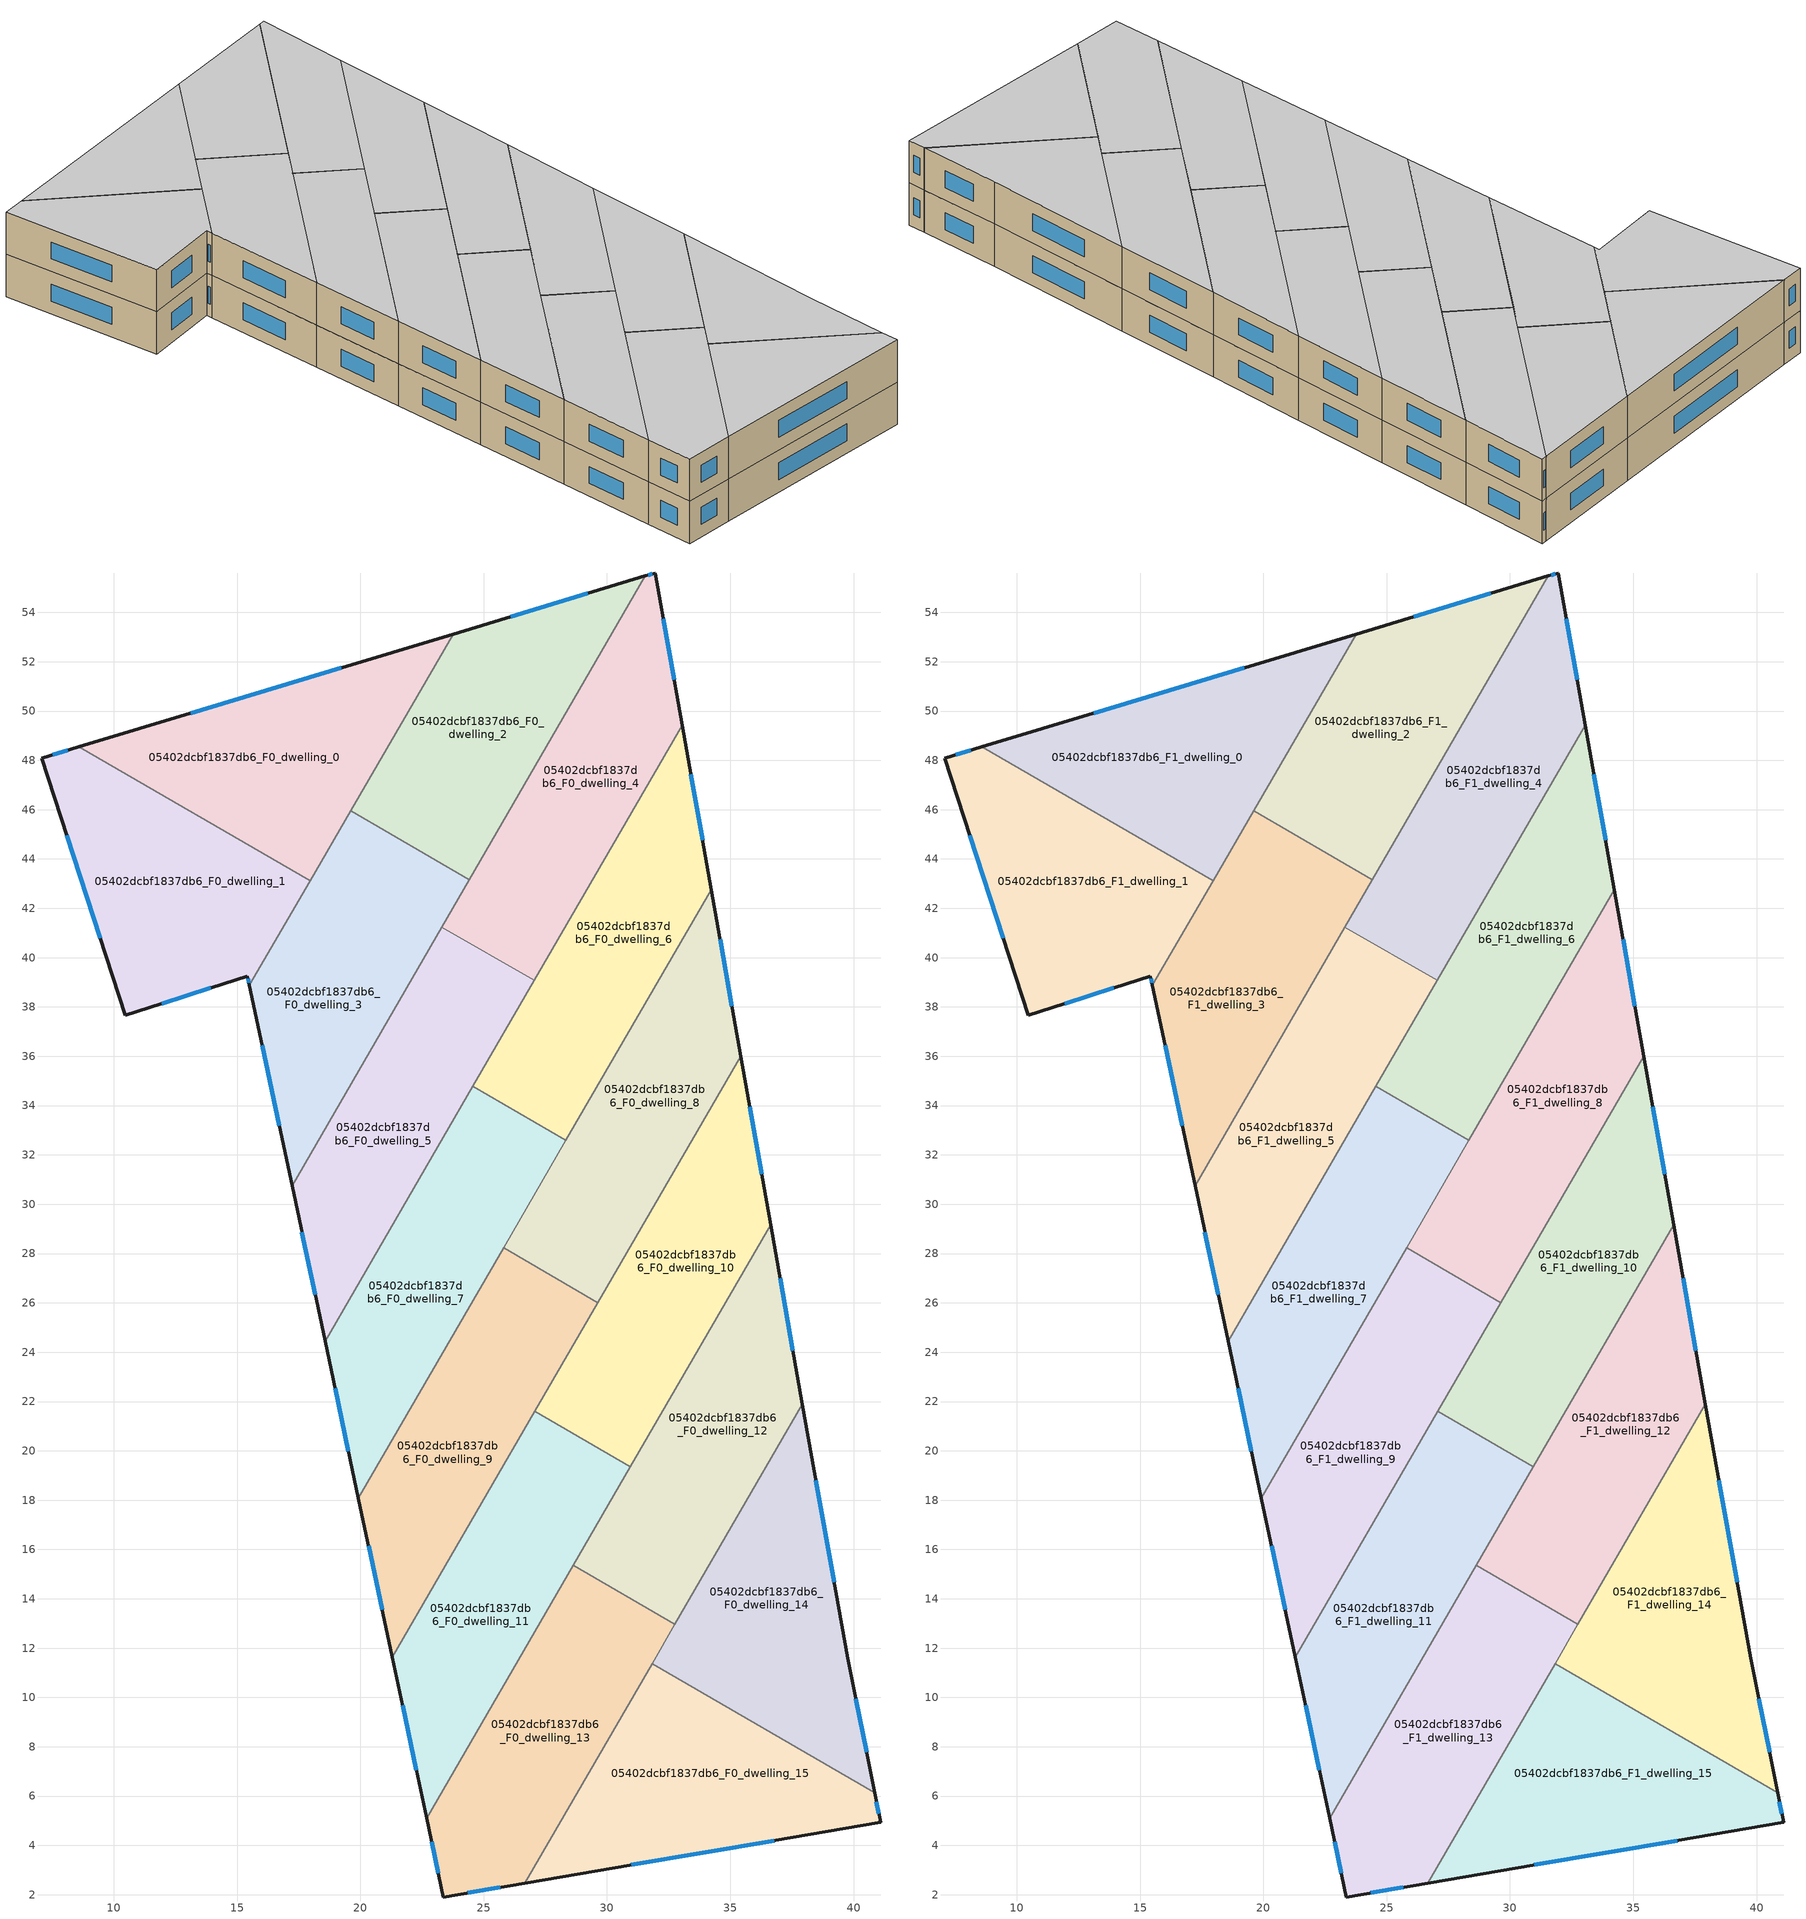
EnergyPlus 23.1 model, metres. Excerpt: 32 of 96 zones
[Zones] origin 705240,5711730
05402dcbf1837db6_F0_dwelling_0
 floor ground (EU_floor_Construction): 23.76,53.12 17.96,43.11 8.59,48.54 z0
 wall outside (EU_wall_Construction): 23.76,53.12 8.59,48.54 z0:3
 wall to 05402dcbf1837db6_F0_dwelling_1 (EU_wall_Construction): 8.59,48.54 17.96,43.11 z0:3
 wall to 05402dcbf1837db6_F0_dwelling_2 (EU_wall_Construction): 19.61,45.95 23.76,53.12 z0:3
 wall to 05402dcbf1837db6_F0_dwelling_3 (EU_wall_Construction): 17.96,43.11 19.61,45.95 z0:3
 window (EU_Window_Construction): 19.22,51.75 13.13,49.91 z0.9:2.1
05402dcbf1837db6_F0_dwelling_1
 floor ground (EU_floor_Construction): 17.96,43.11 15.5,38.87 15.42,39.25 10.47,37.66 7.08,48.09 8.59,48.54 z0
 wall outside (EU_wall_Construction): 8.59,48.54 7.08,48.09 10.47,37.66 15.42,39.25 15.5,38.87 z0:3
 wall to 05402dcbf1837db6_F0_dwelling_3 (EU_wall_Construction): 15.5,38.87 17.96,43.11 z0:3
 window (EU_Window_Construction): 11.96,38.13 13.94,38.77 / 8.1,44.96 9.46,40.78 / 8.14,48.41 7.53,48.22 / 15.45,39.14 15.48,38.99 z0.9:2.1
05402dcbf1837db6_F0_dwelling_10
 floor ground (EU_floor_Construction): 35.43,36.01 36.64,29.17 30.95,19.36 27.07,21.6 z0
 wall outside (EU_wall_Construction): 36.64,29.17 35.43,36.01 z0:3
 wall to 05402dcbf1837db6_F0_dwelling_11 (EU_wall_Construction): 27.07,21.6 30.95,19.36 z0:3
 wall to 05402dcbf1837db6_F0_dwelling_12 (EU_wall_Construction): 30.95,19.36 36.64,29.17 z0:3
 wall to 05402dcbf1837db6_F0_dwelling_8 (EU_wall_Construction): 35.43,36.01 29.63,26.01 z0:3
 wall to 05402dcbf1837db6_F0_dwelling_9 (EU_wall_Construction): 29.63,26.01 27.08,21.6 z0:3
 window (EU_Window_Construction): 36.28,31.22 35.79,33.96 z0.9:2.1
05402dcbf1837db6_F0_dwelling_11
 floor ground (EU_floor_Construction): 30.95,19.36 22.68,5.1 21.3,11.63 27.07,21.6 z0
 wall outside (EU_wall_Construction): 21.3,11.63 22.68,5.1 z0:3
 wall to 05402dcbf1837db6_F0_dwelling_9 (EU_wall_Construction): 27.07,21.6 21.3,11.63 z0:3
 wall to 05402dcbf1837db6_F0_dwelling_13 (EU_wall_Construction): 22.68,5.1 28.63,15.36 z0:3
 wall to 05402dcbf1837db6_F0_dwelling_12 (EU_wall_Construction): 28.63,15.36 30.95,19.35 z0:3
 window (EU_Window_Construction): 21.71,9.67 22.27,7.05 z0.9:2.1
05402dcbf1837db6_F0_dwelling_12
 floor ground (EU_floor_Construction): 36.64,29.17 37.93,21.89 32.76,12.96 28.63,15.36 z0
 wall outside (EU_wall_Construction): 37.93,21.89 36.64,29.17 z0:3
 wall to 05402dcbf1837db6_F0_dwelling_13 (EU_wall_Construction): 28.63,15.36 32.76,12.96 z0:3
 wall to 05402dcbf1837db6_F0_dwelling_14 (EU_wall_Construction): 32.76,12.96 37.93,21.89 z0:3
 window (EU_Window_Construction): 37.54,24.07 37.03,26.99 z0.9:2.1
05402dcbf1837db6_F0_dwelling_13
 floor ground (EU_floor_Construction): 32.76,12.96 26.68,2.47 23.36,1.91 22.68,5.1 28.63,15.36 z0
 wall outside (EU_wall_Construction): 22.68,5.1 23.36,1.91 26.68,2.47 z0:3
 wall to 05402dcbf1837db6_F0_dwelling_15 (EU_wall_Construction): 26.68,2.47 31.83,11.37 z0:3
 wall to 05402dcbf1837db6_F0_dwelling_14 (EU_wall_Construction): 31.83,11.37 32.76,12.96 z0:3
 window (EU_Window_Construction): 22.89,4.14 23.16,2.86 / 24.35,2.08 25.68,2.3 z0.9:2.1
05402dcbf1837db6_F0_dwelling_14
 floor ground (EU_floor_Construction): 37.93,21.89 39.76,11.58 40.86,6.14 31.83,11.37 z0
 wall outside (EU_wall_Construction): 40.86,6.14 39.76,11.58 37.93,21.89 z0:3
 wall to 05402dcbf1837db6_F0_dwelling_15 (EU_wall_Construction): 31.83,11.37 40.86,6.14 z0:3
 window (EU_Window_Construction): 40.53,7.77 40.09,9.95 / 39.21,14.67 38.48,18.8 z0.9:2.1
05402dcbf1837db6_F0_dwelling_15
 floor ground (EU_floor_Construction): 40.86,6.14 41.1,4.93 26.68,2.47 31.83,11.37 z0
 wall outside (EU_wall_Construction): 26.68,2.47 41.1,4.93 40.86,6.14 z0:3
 window (EU_Window_Construction): 41.03,5.29 40.93,5.78 / 30.99,3.21 36.78,4.19 z0.9:2.1
05402dcbf1837db6_F0_dwelling_2
 floor ground (EU_floor_Construction): 31.56,55.48 24.42,43.16 19.61,45.95 23.76,53.12 z0
 wall outside (EU_wall_Construction): 31.56,55.48 23.76,53.12 z0:3
 wall to 05402dcbf1837db6_F0_dwelling_3 (EU_wall_Construction): 19.61,45.95 24.42,43.16 z0:3
 wall to 05402dcbf1837db6_F0_dwelling_4 (EU_wall_Construction): 24.42,43.16 31.56,55.48 z0:3
 window (EU_Window_Construction): 29.23,54.77 26.1,53.83 z0.9:2.1
05402dcbf1837db6_F0_dwelling_3
 floor ground (EU_floor_Construction): 24.42,43.16 17.23,30.75 15.5,38.87 19.61,45.95 z0
 wall outside (EU_wall_Construction): 15.5,38.87 17.23,30.75 z0:3
 wall to 05402dcbf1837db6_F0_dwelling_5 (EU_wall_Construction): 17.23,30.75 23.31,41.24 z0:3
 wall to 05402dcbf1837db6_F0_dwelling_4 (EU_wall_Construction): 23.31,41.24 24.42,43.16 z0:3
 window (EU_Window_Construction): 16.02,36.44 16.71,33.18 z0.9:2.1
05402dcbf1837db6_F0_dwelling_4
 floor ground (EU_floor_Construction): 31.96,55.6 33.05,49.43 27.05,39.07 23.31,41.24 31.56,55.48 z0
 wall outside (EU_wall_Construction): 33.05,49.43 31.96,55.6 31.56,55.48 z0:3
 wall to 05402dcbf1837db6_F0_dwelling_5 (EU_wall_Construction): 23.31,41.24 27.05,39.07 z0:3
 wall to 05402dcbf1837db6_F0_dwelling_6 (EU_wall_Construction): 27.05,39.07 33.05,49.43 z0:3
 window (EU_Window_Construction): 32.72,51.28 32.28,53.75 / 31.84,55.56 31.68,55.51 z0.9:2.1
05402dcbf1837db6_F0_dwelling_5
 floor ground (EU_floor_Construction): 27.05,39.07 18.57,24.45 17.23,30.75 23.31,41.24 z0
 wall outside (EU_wall_Construction): 17.23,30.75 18.57,24.45 z0:3
 wall to 05402dcbf1837db6_F0_dwelling_7 (EU_wall_Construction): 18.57,24.45 24.55,34.78 z0:3
 wall to 05402dcbf1837db6_F0_dwelling_6 (EU_wall_Construction): 24.56,34.78 27.05,39.07 z0:3
 window (EU_Window_Construction): 17.63,28.87 18.17,26.34 z0.9:2.1
05402dcbf1837db6_F0_dwelling_6
 floor ground (EU_floor_Construction): 33.05,49.43 34.23,42.76 28.33,32.59 24.56,34.78 z0
 wall outside (EU_wall_Construction): 34.23,42.76 33.05,49.43 z0:3
 wall to 05402dcbf1837db6_F0_dwelling_7 (EU_wall_Construction): 24.56,34.78 28.33,32.59 z0:3
 wall to 05402dcbf1837db6_F0_dwelling_8 (EU_wall_Construction): 28.33,32.59 34.23,42.76 z0:3
 window (EU_Window_Construction): 33.88,44.76 33.4,47.43 z0.9:2.1
05402dcbf1837db6_F0_dwelling_7
 floor ground (EU_floor_Construction): 28.33,32.59 19.92,18.08 18.57,24.45 24.56,34.78 z0
 wall outside (EU_wall_Construction): 18.57,24.45 19.92,18.08 z0:3
 wall to 05402dcbf1837db6_F0_dwelling_9 (EU_wall_Construction): 19.92,18.08 25.81,28.23 z0:3
 wall to 05402dcbf1837db6_F0_dwelling_8 (EU_wall_Construction): 25.81,28.23 28.33,32.59 z0:3
 window (EU_Window_Construction): 18.98,22.54 19.52,19.99 z0.9:2.1
05402dcbf1837db6_F0_dwelling_8
 floor ground (EU_floor_Construction): 34.23,42.76 35.43,36.01 29.63,26.01 25.81,28.23 z0
 wall outside (EU_wall_Construction): 35.43,36.01 34.23,42.76 z0:3
 wall to 05402dcbf1837db6_F0_dwelling_9 (EU_wall_Construction): 25.81,28.23 29.63,26.01 z0:3
 window (EU_Window_Construction): 35.07,38.03 34.59,40.74 z0.9:2.1
05402dcbf1837db6_F0_dwelling_9
 floor ground (EU_floor_Construction): 29.63,26.01 21.3,11.63 19.92,18.08 25.81,28.23 z0
 wall outside (EU_wall_Construction): 19.92,18.08 21.3,11.63 z0:3
 window (EU_Window_Construction): 20.33,16.15 20.88,13.56 z0.9:2.1
05402dcbf1837db6_F1_dwelling_0
 floor to 05402dcbf1837db6_F0_dwelling_0 (EU_floor_Construction): 23.76,53.12 17.96,43.11 8.59,48.54 z3
 wall outside (EU_wall_Construction): 23.76,53.12 8.59,48.54 z3:6
 wall to 05402dcbf1837db6_F1_dwelling_1 (EU_wall_Construction): 8.59,48.54 17.96,43.11 z3:6
 wall to 05402dcbf1837db6_F1_dwelling_2 (EU_wall_Construction): 19.61,45.95 23.76,53.12 z3:6
 wall to 05402dcbf1837db6_F1_dwelling_3 (EU_wall_Construction): 17.96,43.11 19.61,45.95 z3:6
 window (EU_Window_Construction): 19.22,51.75 13.13,49.91 z3.9:5.1
 ceiling to 05402dcbf1837db6_F2_dwelling_0 (EU_floor_Construction): 17.96,43.11 23.76,53.12 8.59,48.54 z6
05402dcbf1837db6_F1_dwelling_1
 floor to 05402dcbf1837db6_F0_dwelling_1 (EU_floor_Construction): 17.96,43.11 15.5,38.87 15.42,39.25 10.47,37.66 7.08,48.09 8.59,48.54 z3
 wall outside (EU_wall_Construction): 8.59,48.54 7.08,48.09 10.47,37.66 15.42,39.25 15.5,38.87 z3:6
 wall to 05402dcbf1837db6_F1_dwelling_3 (EU_wall_Construction): 15.5,38.87 17.96,43.11 z3:6
 window (EU_Window_Construction): 11.96,38.13 13.94,38.77 / 8.1,44.96 9.46,40.78 / 8.14,48.41 7.53,48.22 / 15.45,39.14 15.48,38.99 z3.9:5.1
 ceiling to 05402dcbf1837db6_F2_dwelling_1 (EU_floor_Construction): 15.5,38.87 17.96,43.11 8.59,48.54 7.08,48.09 10.47,37.66 15.42,39.25 z6
05402dcbf1837db6_F1_dwelling_10
 floor to 05402dcbf1837db6_F0_dwelling_10 (EU_floor_Construction): 35.43,36.01 36.64,29.17 30.95,19.36 27.07,21.6 z3
 wall outside (EU_wall_Construction): 36.64,29.17 35.43,36.01 z3:6
 wall to 05402dcbf1837db6_F1_dwelling_11 (EU_wall_Construction): 27.07,21.6 30.95,19.36 z3:6
 wall to 05402dcbf1837db6_F1_dwelling_12 (EU_wall_Construction): 30.95,19.36 36.64,29.17 z3:6
 wall to 05402dcbf1837db6_F1_dwelling_8 (EU_wall_Construction): 35.43,36.01 29.63,26.01 z3:6
 wall to 05402dcbf1837db6_F1_dwelling_9 (EU_wall_Construction): 29.63,26.01 27.08,21.6 z3:6
 window (EU_Window_Construction): 36.28,31.22 35.79,33.96 z3.9:5.1
 ceiling to 05402dcbf1837db6_F2_dwelling_10 (EU_floor_Construction): 30.95,19.36 36.64,29.17 35.43,36.01 27.07,21.6 z6
05402dcbf1837db6_F1_dwelling_11
 floor to 05402dcbf1837db6_F0_dwelling_11 (EU_floor_Construction): 30.95,19.36 22.68,5.1 21.3,11.63 27.07,21.6 z3
 wall outside (EU_wall_Construction): 21.3,11.63 22.68,5.1 z3:6
 wall to 05402dcbf1837db6_F1_dwelling_9 (EU_wall_Construction): 27.07,21.6 21.3,11.63 z3:6
 wall to 05402dcbf1837db6_F1_dwelling_13 (EU_wall_Construction): 22.68,5.1 28.63,15.36 z3:6
 wall to 05402dcbf1837db6_F1_dwelling_12 (EU_wall_Construction): 28.63,15.36 30.95,19.35 z3:6
 window (EU_Window_Construction): 21.71,9.67 22.27,7.05 z3.9:5.1
 ceiling to 05402dcbf1837db6_F2_dwelling_11 (EU_floor_Construction): 22.68,5.1 30.95,19.36 27.07,21.6 21.3,11.63 z6
05402dcbf1837db6_F1_dwelling_12
 floor to 05402dcbf1837db6_F0_dwelling_12 (EU_floor_Construction): 36.64,29.17 37.93,21.89 32.76,12.96 28.63,15.36 z3
 wall outside (EU_wall_Construction): 37.93,21.89 36.64,29.17 z3:6
 wall to 05402dcbf1837db6_F1_dwelling_13 (EU_wall_Construction): 28.63,15.36 32.76,12.96 z3:6
 wall to 05402dcbf1837db6_F1_dwelling_14 (EU_wall_Construction): 32.76,12.96 37.93,21.89 z3:6
 window (EU_Window_Construction): 37.54,24.07 37.03,26.99 z3.9:5.1
 ceiling to 05402dcbf1837db6_F2_dwelling_12 (EU_floor_Construction): 32.76,12.96 37.93,21.89 36.64,29.17 28.63,15.36 z6
05402dcbf1837db6_F1_dwelling_13
 floor to 05402dcbf1837db6_F0_dwelling_13 (EU_floor_Construction): 32.76,12.96 26.68,2.47 23.36,1.91 22.68,5.1 28.63,15.36 z3
 wall outside (EU_wall_Construction): 22.68,5.1 23.36,1.91 26.68,2.47 z3:6
 wall to 05402dcbf1837db6_F1_dwelling_15 (EU_wall_Construction): 26.68,2.47 31.83,11.37 z3:6
 wall to 05402dcbf1837db6_F1_dwelling_14 (EU_wall_Construction): 31.83,11.37 32.76,12.96 z3:6
 window (EU_Window_Construction): 22.89,4.14 23.16,2.86 / 24.35,2.08 25.68,2.3 z3.9:5.1
 ceiling to 05402dcbf1837db6_F2_dwelling_13 (EU_floor_Construction): 26.68,2.47 32.76,12.96 28.63,15.36 22.68,5.1 23.36,1.91 z6
05402dcbf1837db6_F1_dwelling_14
 floor to 05402dcbf1837db6_F0_dwelling_14 (EU_floor_Construction): 37.93,21.89 39.76,11.58 40.86,6.14 31.83,11.37 z3
 wall outside (EU_wall_Construction): 40.86,6.14 39.76,11.58 37.93,21.89 z3:6
 wall to 05402dcbf1837db6_F1_dwelling_15 (EU_wall_Construction): 31.83,11.37 40.86,6.14 z3:6
 window (EU_Window_Construction): 40.53,7.77 40.09,9.95 / 39.21,14.67 38.48,18.8 z3.9:5.1
 ceiling to 05402dcbf1837db6_F2_dwelling_14 (EU_floor_Construction): 40.86,6.14 39.76,11.58 37.93,21.89 31.83,11.37 z6
05402dcbf1837db6_F1_dwelling_15
 floor to 05402dcbf1837db6_F0_dwelling_15 (EU_floor_Construction): 40.86,6.14 41.1,4.93 26.68,2.47 31.83,11.37 z3
 wall outside (EU_wall_Construction): 26.68,2.47 41.1,4.93 40.86,6.14 z3:6
 window (EU_Window_Construction): 41.03,5.29 40.93,5.78 / 30.99,3.21 36.78,4.19 z3.9:5.1
 ceiling to 05402dcbf1837db6_F2_dwelling_15 (EU_floor_Construction): 41.1,4.93 40.86,6.14 31.83,11.37 26.68,2.47 z6
05402dcbf1837db6_F1_dwelling_2
 floor to 05402dcbf1837db6_F0_dwelling_2 (EU_floor_Construction): 31.56,55.48 24.42,43.16 19.61,45.95 23.76,53.12 z3
 wall outside (EU_wall_Construction): 31.56,55.48 23.76,53.12 z3:6
 wall to 05402dcbf1837db6_F1_dwelling_3 (EU_wall_Construction): 19.61,45.95 24.42,43.16 z3:6
 wall to 05402dcbf1837db6_F1_dwelling_4 (EU_wall_Construction): 24.42,43.16 31.56,55.48 z3:6
 window (EU_Window_Construction): 29.23,54.77 26.1,53.83 z3.9:5.1
 ceiling to 05402dcbf1837db6_F2_dwelling_2 (EU_floor_Construction): 24.42,43.16 31.56,55.48 23.76,53.12 19.61,45.95 z6
05402dcbf1837db6_F1_dwelling_3
 floor to 05402dcbf1837db6_F0_dwelling_3 (EU_floor_Construction): 24.42,43.16 17.23,30.75 15.5,38.87 19.61,45.95 z3
 wall outside (EU_wall_Construction): 15.5,38.87 17.23,30.75 z3:6
 wall to 05402dcbf1837db6_F1_dwelling_5 (EU_wall_Construction): 17.23,30.75 23.31,41.24 z3:6
 wall to 05402dcbf1837db6_F1_dwelling_4 (EU_wall_Construction): 23.31,41.24 24.42,43.16 z3:6
 window (EU_Window_Construction): 16.02,36.44 16.71,33.18 z3.9:5.1
 ceiling to 05402dcbf1837db6_F2_dwelling_3 (EU_floor_Construction): 17.23,30.75 24.42,43.16 19.61,45.95 15.5,38.87 z6
05402dcbf1837db6_F1_dwelling_4
 floor to 05402dcbf1837db6_F0_dwelling_4 (EU_floor_Construction): 31.96,55.6 33.05,49.43 27.05,39.07 23.31,41.24 31.56,55.48 z3
 wall outside (EU_wall_Construction): 33.05,49.43 31.96,55.6 31.56,55.48 z3:6
 wall to 05402dcbf1837db6_F1_dwelling_5 (EU_wall_Construction): 23.31,41.24 27.05,39.07 z3:6
 wall to 05402dcbf1837db6_F1_dwelling_6 (EU_wall_Construction): 27.05,39.07 33.05,49.43 z3:6
 window (EU_Window_Construction): 32.72,51.28 32.28,53.75 / 31.84,55.56 31.68,55.51 z3.9:5.1
 ceiling to 05402dcbf1837db6_F2_dwelling_4 (EU_floor_Construction): 27.05,39.07 33.05,49.43 31.96,55.6 31.56,55.48 23.31,41.24 z6
05402dcbf1837db6_F1_dwelling_5
 floor to 05402dcbf1837db6_F0_dwelling_5 (EU_floor_Construction): 27.05,39.07 18.57,24.45 17.23,30.75 23.31,41.24 z3
 wall outside (EU_wall_Construction): 17.23,30.75 18.57,24.45 z3:6
 wall to 05402dcbf1837db6_F1_dwelling_7 (EU_wall_Construction): 18.57,24.45 24.55,34.78 z3:6
 wall to 05402dcbf1837db6_F1_dwelling_6 (EU_wall_Construction): 24.56,34.78 27.05,39.07 z3:6
 window (EU_Window_Construction): 17.63,28.87 18.17,26.34 z3.9:5.1
 ceiling to 05402dcbf1837db6_F2_dwelling_5 (EU_floor_Construction): 18.57,24.45 27.05,39.07 23.31,41.24 17.23,30.75 z6
05402dcbf1837db6_F1_dwelling_6
 floor to 05402dcbf1837db6_F0_dwelling_6 (EU_floor_Construction): 33.05,49.43 34.23,42.76 28.33,32.59 24.56,34.78 z3
 wall outside (EU_wall_Construction): 34.23,42.76 33.05,49.43 z3:6
 wall to 05402dcbf1837db6_F1_dwelling_7 (EU_wall_Construction): 24.56,34.78 28.33,32.59 z3:6
 wall to 05402dcbf1837db6_F1_dwelling_8 (EU_wall_Construction): 28.33,32.59 34.23,42.76 z3:6
 window (EU_Window_Construction): 33.88,44.76 33.4,47.43 z3.9:5.1
 ceiling to 05402dcbf1837db6_F2_dwelling_6 (EU_floor_Construction): 28.33,32.59 34.23,42.76 33.05,49.43 24.56,34.78 z6
05402dcbf1837db6_F1_dwelling_7
 floor to 05402dcbf1837db6_F0_dwelling_7 (EU_floor_Construction): 28.33,32.59 19.92,18.08 18.57,24.45 24.56,34.78 z3
 wall outside (EU_wall_Construction): 18.57,24.45 19.92,18.08 z3:6
 wall to 05402dcbf1837db6_F1_dwelling_9 (EU_wall_Construction): 19.92,18.08 25.81,28.23 z3:6
 wall to 05402dcbf1837db6_F1_dwelling_8 (EU_wall_Construction): 25.81,28.23 28.33,32.59 z3:6
 window (EU_Window_Construction): 18.98,22.54 19.52,19.99 z3.9:5.1
 ceiling to 05402dcbf1837db6_F2_dwelling_7 (EU_floor_Construction): 19.92,18.08 28.33,32.59 24.56,34.78 18.57,24.45 z6
05402dcbf1837db6_F1_dwelling_8
 floor to 05402dcbf1837db6_F0_dwelling_8 (EU_floor_Construction): 34.23,42.76 35.43,36.01 29.63,26.01 25.81,28.23 z3
 wall outside (EU_wall_Construction): 35.43,36.01 34.23,42.76 z3:6
 wall to 05402dcbf1837db6_F1_dwelling_9 (EU_wall_Construction): 25.81,28.23 29.63,26.01 z3:6
 window (EU_Window_Construction): 35.07,38.03 34.59,40.74 z3.9:5.1
 ceiling to 05402dcbf1837db6_F2_dwelling_8 (EU_floor_Construction): 29.63,26.01 35.43,36.01 34.23,42.76 25.81,28.23 z6
05402dcbf1837db6_F1_dwelling_9
 floor to 05402dcbf1837db6_F0_dwelling_9 (EU_floor_Construction): 29.63,26.01 21.3,11.63 19.92,18.08 25.81,28.23 z3
 wall outside (EU_wall_Construction): 19.92,18.08 21.3,11.63 z3:6
 window (EU_Window_Construction): 20.33,16.15 20.88,13.56 z3.9:5.1
 ceiling to 05402dcbf1837db6_F2_dwelling_9 (EU_floor_Construction): 21.3,11.63 29.63,26.01 25.81,28.23 19.92,18.08 z6
[Building]
EU S2 Campaign: North Axis=0; Terrain=City; Solar Distribution=FullExterior
[Site:Location]
London: Latitude=51.5; Longitude=-0.5; Time Zone=0; Elevation=25
[SizingPeriod:WeatherFileDays]
AnnualSizingPeriod: Begin Month=1; Begin Day of Month=1; End Month=12; End Day of Month=31; Day of Week for Start Day=Monday; Use Weather File Daylight Saving Period=No; Use Weather File Rain and Snow Indicators=No
[MATERIAL]
EU_InternalMass_Material: Roughness=MediumRough; Thickness=0.1; Conductivity=1; Density=1800; Specific Heat=900; Thermal Absorptance=0.9; Solar Absorptance=0.7; Visible Absorptance=0.7
[MATERIAL:NOMASS] Roughness=MediumRough; Thermal Absorptance=0.9; Solar Absorptance=0.7; Visible Absorptance=0.7
Name | Thermal Resistance
EU_wall_NoMass | 1.04674
EU_floor_NoMass | 2.04616
[WINDOWMATERIAL:SIMPLEGLAZINGSYSTEM]
EU_Window_SimpleGlazing: UFactor=4.25843; Solar Heat Gain Coefficient=0.85; Visible Transmittance=0.85
[CONSTRUCTION]
EU_wall_Construction: EU_wall_NoMass
EU_floor_Construction: EU_floor_NoMass
EU_Window_Construction: EU_Window_SimpleGlazing
EU_InternalMass_Construction: EU_InternalMass_Material
[ZONE] Type=1; Multiplier=1; Ceiling Height=autocalculate; Floor Area=autocalculate; Part of Total Floor Area=Yes
Name | Volume
05402dcbf1837db6_F0_dwelling_0; 05402dcbf1837db6_F1_dwelling_0 | 188.039
05402dcbf1837db6_F0_dwelling_1; 05402dcbf1837db6_F1_dwelling_1 | 188.036
05402dcbf1837db6_F0_dwelling_10; 05402dcbf1837db6_F1_dwelling_10 | 188.028
05402dcbf1837db6_F0_dwelling_11; 05402dcbf1837db6_F1_dwelling_11 | 188.054
05402dcbf1837db6_F0_dwelling_12; 05402dcbf1837db6_F1_dwelling_12 | 188.064
05402dcbf1837db6_F0_dwelling_13; 05402dcbf1837db6_F1_dwelling_13 | 188.055
05402dcbf1837db6_F0_dwelling_14; 05402dcbf1837db6_F1_dwelling_14 | 188.04
05402dcbf1837db6_F0_dwelling_15; 05402dcbf1837db6_F1_dwelling_15 | 188.013
05402dcbf1837db6_F0_dwelling_2; 05402dcbf1837db6_F1_dwelling_2 | 188.06
05402dcbf1837db6_F0_dwelling_3; 05402dcbf1837db6_F1_dwelling_3 | 188.057
05402dcbf1837db6_F0_dwelling_4; 05402dcbf1837db6_F1_dwelling_4; 05402dcbf1837db6_F0_dwelling_8; 05402dcbf1837db6_F1_dwelling_8 | 188.038
05402dcbf1837db6_F0_dwelling_5; 05402dcbf1837db6_F1_dwelling_5 | 188.043
05402dcbf1837db6_F0_dwelling_6; 05402dcbf1837db6_F1_dwelling_6 | 188.016
05402dcbf1837db6_F0_dwelling_7; 05402dcbf1837db6_F1_dwelling_7 | 188.009
05402dcbf1837db6_F0_dwelling_9; 05402dcbf1837db6_F1_dwelling_9 | 188.031
[INTERNALMASS] Construction=EU_InternalMass_Construction
Name | Zone or ZoneList | Surface Area
05402dcbf1837db6_F0_dwelling_0_EU_InternalMass | 05402dcbf1837db6_F0_dwelling_0 | 62.6789
05402dcbf1837db6_F0_dwelling_1_EU_InternalMass | 05402dcbf1837db6_F0_dwelling_1 | 62.6802
05402dcbf1837db6_F0_dwelling_2_EU_InternalMass | 05402dcbf1837db6_F0_dwelling_2 | 62.6872
05402dcbf1837db6_F0_dwelling_3_EU_InternalMass | 05402dcbf1837db6_F0_dwelling_3 | 62.6852
05402dcbf1837db6_F0_dwelling_4_EU_InternalMass | 05402dcbf1837db6_F0_dwelling_4 | 62.6806
05402dcbf1837db6_F0_dwelling_5_EU_InternalMass | 05402dcbf1837db6_F0_dwelling_5 | 62.6834
05402dcbf1837db6_F0_dwelling_6_EU_InternalMass | 05402dcbf1837db6_F0_dwelling_6 | 62.6712
05402dcbf1837db6_F0_dwelling_7_EU_InternalMass | 05402dcbf1837db6_F0_dwelling_7 | 62.6701
05402dcbf1837db6_F0_dwelling_8_EU_InternalMass | 05402dcbf1837db6_F0_dwelling_8 | 62.6794
05402dcbf1837db6_F0_dwelling_9_EU_InternalMass | 05402dcbf1837db6_F0_dwelling_9 | 62.6749
05402dcbf1837db6_F0_dwelling_10_EU_InternalMass | 05402dcbf1837db6_F0_dwelling_10 | 62.6774
05402dcbf1837db6_F0_dwelling_11_EU_InternalMass | 05402dcbf1837db6_F0_dwelling_11 | 62.6853
05402dcbf1837db6_F0_dwelling_12_EU_InternalMass | 05402dcbf1837db6_F0_dwelling_12 | 62.6889
05402dcbf1837db6_F0_dwelling_13_EU_InternalMass | 05402dcbf1837db6_F0_dwelling_13 | 62.6853
05402dcbf1837db6_F0_dwelling_14_EU_InternalMass | 05402dcbf1837db6_F0_dwelling_14 | 62.6798
05402dcbf1837db6_F0_dwelling_15_EU_InternalMass | 05402dcbf1837db6_F0_dwelling_15 | 62.6748
05402dcbf1837db6_F1_dwelling_0_EU_InternalMass | 05402dcbf1837db6_F1_dwelling_0 | 62.6789
05402dcbf1837db6_F1_dwelling_1_EU_InternalMass | 05402dcbf1837db6_F1_dwelling_1 | 62.6802
05402dcbf1837db6_F1_dwelling_2_EU_InternalMass | 05402dcbf1837db6_F1_dwelling_2 | 62.6872
05402dcbf1837db6_F1_dwelling_3_EU_InternalMass | 05402dcbf1837db6_F1_dwelling_3 | 62.6852
05402dcbf1837db6_F1_dwelling_4_EU_InternalMass | 05402dcbf1837db6_F1_dwelling_4 | 62.6806
05402dcbf1837db6_F1_dwelling_5_EU_InternalMass | 05402dcbf1837db6_F1_dwelling_5 | 62.6834
05402dcbf1837db6_F1_dwelling_6_EU_InternalMass | 05402dcbf1837db6_F1_dwelling_6 | 62.6712
05402dcbf1837db6_F1_dwelling_7_EU_InternalMass | 05402dcbf1837db6_F1_dwelling_7 | 62.6701
05402dcbf1837db6_F1_dwelling_8_EU_InternalMass | 05402dcbf1837db6_F1_dwelling_8 | 62.6794
05402dcbf1837db6_F1_dwelling_9_EU_InternalMass | 05402dcbf1837db6_F1_dwelling_9 | 62.6749
05402dcbf1837db6_F1_dwelling_10_EU_InternalMass | 05402dcbf1837db6_F1_dwelling_10 | 62.6774
05402dcbf1837db6_F1_dwelling_11_EU_InternalMass | 05402dcbf1837db6_F1_dwelling_11 | 62.6853
05402dcbf1837db6_F1_dwelling_12_EU_InternalMass | 05402dcbf1837db6_F1_dwelling_12 | 62.6889
05402dcbf1837db6_F1_dwelling_13_EU_InternalMass | 05402dcbf1837db6_F1_dwelling_13 | 62.6853
05402dcbf1837db6_F1_dwelling_14_EU_InternalMass | 05402dcbf1837db6_F1_dwelling_14 | 62.6798
05402dcbf1837db6_F1_dwelling_15_EU_InternalMass | 05402dcbf1837db6_F1_dwelling_15 | 62.6748
[OTHEREQUIPMENT] Fuel Type=Electricity; Design Level Calculation Method=Watts/Area; Power per Zone Floor Area=1; Fraction Latent=0; Fraction Radiant=0; Fraction Lost=0; Carbon Dioxide Generation Rate=0; EndUse Subcategory=EU_Step8_InternalGains
Name | Zone or ZoneList or Space or SpaceList | Schedule
EU_Step8_InternalGain_05402dcbf1837db6_F0_dwelling_0_f000 | 05402dcbf1837db6_F0_dwelling_0 | EU_Step8_GainSchedule_05402dcbf1837db6_F0_dwelling_0_f000
EU_Step8_InternalGain_05402dcbf1837db6_F0_dwelling_1_f000 | 05402dcbf1837db6_F0_dwelling_1 | EU_Step8_GainSchedule_05402dcbf1837db6_F0_dwelling_1_f000
EU_Step8_InternalGain_05402dcbf1837db6_F0_dwelling_2_f000 | 05402dcbf1837db6_F0_dwelling_2 | EU_Step8_GainSchedule_05402dcbf1837db6_F0_dwelling_2_f000
EU_Step8_InternalGain_05402dcbf1837db6_F0_dwelling_3_f000 | 05402dcbf1837db6_F0_dwelling_3 | EU_Step8_GainSchedule_05402dcbf1837db6_F0_dwelling_3_f000
EU_Step8_InternalGain_05402dcbf1837db6_F0_dwelling_4_f000 | 05402dcbf1837db6_F0_dwelling_4 | EU_Step8_GainSchedule_05402dcbf1837db6_F0_dwelling_4_f000
EU_Step8_InternalGain_05402dcbf1837db6_F0_dwelling_5_f000 | 05402dcbf1837db6_F0_dwelling_5 | EU_Step8_GainSchedule_05402dcbf1837db6_F0_dwelling_5_f000
EU_Step8_InternalGain_05402dcbf1837db6_F0_dwelling_6_f000 | 05402dcbf1837db6_F0_dwelling_6 | EU_Step8_GainSchedule_05402dcbf1837db6_F0_dwelling_6_f000
EU_Step8_InternalGain_05402dcbf1837db6_F0_dwelling_7_f000 | 05402dcbf1837db6_F0_dwelling_7 | EU_Step8_GainSchedule_05402dcbf1837db6_F0_dwelling_7_f000
EU_Step8_InternalGain_05402dcbf1837db6_F0_dwelling_8_f000 | 05402dcbf1837db6_F0_dwelling_8 | EU_Step8_GainSchedule_05402dcbf1837db6_F0_dwelling_8_f000
EU_Step8_InternalGain_05402dcbf1837db6_F0_dwelling_9_f000 | 05402dcbf1837db6_F0_dwelling_9 | EU_Step8_GainSchedule_05402dcbf1837db6_F0_dwelling_9_f000
EU_Step8_InternalGain_05402dcbf1837db6_F0_dwelling_10_f000 | 05402dcbf1837db6_F0_dwelling_10 | EU_Step8_GainSchedule_05402dcbf1837db6_F0_dwelling_10_f000
EU_Step8_InternalGain_05402dcbf1837db6_F0_dwelling_11_f000 | 05402dcbf1837db6_F0_dwelling_11 | EU_Step8_GainSchedule_05402dcbf1837db6_F0_dwelling_11_f000
EU_Step8_InternalGain_05402dcbf1837db6_F0_dwelling_12_f000 | 05402dcbf1837db6_F0_dwelling_12 | EU_Step8_GainSchedule_05402dcbf1837db6_F0_dwelling_12_f000
EU_Step8_InternalGain_05402dcbf1837db6_F0_dwelling_13_f000 | 05402dcbf1837db6_F0_dwelling_13 | EU_Step8_GainSchedule_05402dcbf1837db6_F0_dwelling_13_f000
EU_Step8_InternalGain_05402dcbf1837db6_F0_dwelling_14_f000 | 05402dcbf1837db6_F0_dwelling_14 | EU_Step8_GainSchedule_05402dcbf1837db6_F0_dwelling_14_f000
EU_Step8_InternalGain_05402dcbf1837db6_F0_dwelling_15_f000 | 05402dcbf1837db6_F0_dwelling_15 | EU_Step8_GainSchedule_05402dcbf1837db6_F0_dwelling_15_f000
EU_Step8_InternalGain_05402dcbf1837db6_F1_dwelling_0_f000 | 05402dcbf1837db6_F1_dwelling_0 | EU_Step8_GainSchedule_05402dcbf1837db6_F1_dwelling_0_f000
EU_Step8_InternalGain_05402dcbf1837db6_F1_dwelling_1_f000 | 05402dcbf1837db6_F1_dwelling_1 | EU_Step8_GainSchedule_05402dcbf1837db6_F1_dwelling_1_f000
EU_Step8_InternalGain_05402dcbf1837db6_F1_dwelling_2_f000 | 05402dcbf1837db6_F1_dwelling_2 | EU_Step8_GainSchedule_05402dcbf1837db6_F1_dwelling_2_f000
EU_Step8_InternalGain_05402dcbf1837db6_F1_dwelling_3_f000 | 05402dcbf1837db6_F1_dwelling_3 | EU_Step8_GainSchedule_05402dcbf1837db6_F1_dwelling_3_f000
EU_Step8_InternalGain_05402dcbf1837db6_F1_dwelling_4_f000 | 05402dcbf1837db6_F1_dwelling_4 | EU_Step8_GainSchedule_05402dcbf1837db6_F1_dwelling_4_f000
EU_Step8_InternalGain_05402dcbf1837db6_F1_dwelling_5_f000 | 05402dcbf1837db6_F1_dwelling_5 | EU_Step8_GainSchedule_05402dcbf1837db6_F1_dwelling_5_f000
EU_Step8_InternalGain_05402dcbf1837db6_F1_dwelling_6_f000 | 05402dcbf1837db6_F1_dwelling_6 | EU_Step8_GainSchedule_05402dcbf1837db6_F1_dwelling_6_f000
EU_Step8_InternalGain_05402dcbf1837db6_F1_dwelling_7_f000 | 05402dcbf1837db6_F1_dwelling_7 | EU_Step8_GainSchedule_05402dcbf1837db6_F1_dwelling_7_f000
EU_Step8_InternalGain_05402dcbf1837db6_F1_dwelling_8_f000 | 05402dcbf1837db6_F1_dwelling_8 | EU_Step8_GainSchedule_05402dcbf1837db6_F1_dwelling_8_f000
EU_Step8_InternalGain_05402dcbf1837db6_F1_dwelling_9_f000 | 05402dcbf1837db6_F1_dwelling_9 | EU_Step8_GainSchedule_05402dcbf1837db6_F1_dwelling_9_f000
EU_Step8_InternalGain_05402dcbf1837db6_F1_dwelling_10_f000 | 05402dcbf1837db6_F1_dwelling_10 | EU_Step8_GainSchedule_05402dcbf1837db6_F1_dwelling_10_f000
EU_Step8_InternalGain_05402dcbf1837db6_F1_dwelling_11_f000 | 05402dcbf1837db6_F1_dwelling_11 | EU_Step8_GainSchedule_05402dcbf1837db6_F1_dwelling_11_f000
EU_Step8_InternalGain_05402dcbf1837db6_F1_dwelling_12_f000 | 05402dcbf1837db6_F1_dwelling_12 | EU_Step8_GainSchedule_05402dcbf1837db6_F1_dwelling_12_f000
EU_Step8_InternalGain_05402dcbf1837db6_F1_dwelling_13_f000 | 05402dcbf1837db6_F1_dwelling_13 | EU_Step8_GainSchedule_05402dcbf1837db6_F1_dwelling_13_f000
EU_Step8_InternalGain_05402dcbf1837db6_F1_dwelling_14_f000 | 05402dcbf1837db6_F1_dwelling_14 | EU_Step8_GainSchedule_05402dcbf1837db6_F1_dwelling_14_f000
EU_Step8_InternalGain_05402dcbf1837db6_F1_dwelling_15_f000 | 05402dcbf1837db6_F1_dwelling_15 | EU_Step8_GainSchedule_05402dcbf1837db6_F1_dwelling_15_f000
[ZONEVENTILATION:DESIGNFLOWRATE] Schedule=EU_AlwaysOn; Design Flow Rate Calculation Method=AirChanges/Hour; Air Changes per Hour=0.488719; Ventilation Type=Natural; Fan Pressure Rise=0; Fan Total Efficiency=1; Constant Term Coefficient=1; Temperature Term Coefficient=0; Velocity Term Coefficient=0; Velocity Squared Term Coefficient=0; Minimum Indoor Temperature=-100; Maximum Indoor Temperature=100; Delta Temperature=-100; Minimum Outdoor Temperature=-100; Maximum Outdoor Temperature=100; Maximum Wind Speed=40
Name | Zone or ZoneList or Space or SpaceList
EU_ConstantAir_05402dcbf1837db6_F0_dwelling_0 | 05402dcbf1837db6_F0_dwelling_0
EU_ConstantAir_05402dcbf1837db6_F0_dwelling_1 | 05402dcbf1837db6_F0_dwelling_1
EU_ConstantAir_05402dcbf1837db6_F0_dwelling_2 | 05402dcbf1837db6_F0_dwelling_2
EU_ConstantAir_05402dcbf1837db6_F0_dwelling_3 | 05402dcbf1837db6_F0_dwelling_3
EU_ConstantAir_05402dcbf1837db6_F0_dwelling_4 | 05402dcbf1837db6_F0_dwelling_4
EU_ConstantAir_05402dcbf1837db6_F0_dwelling_5 | 05402dcbf1837db6_F0_dwelling_5
EU_ConstantAir_05402dcbf1837db6_F0_dwelling_6 | 05402dcbf1837db6_F0_dwelling_6
EU_ConstantAir_05402dcbf1837db6_F0_dwelling_7 | 05402dcbf1837db6_F0_dwelling_7
EU_ConstantAir_05402dcbf1837db6_F0_dwelling_8 | 05402dcbf1837db6_F0_dwelling_8
EU_ConstantAir_05402dcbf1837db6_F0_dwelling_9 | 05402dcbf1837db6_F0_dwelling_9
EU_ConstantAir_05402dcbf1837db6_F0_dwelling_10 | 05402dcbf1837db6_F0_dwelling_10
EU_ConstantAir_05402dcbf1837db6_F0_dwelling_11 | 05402dcbf1837db6_F0_dwelling_11
EU_ConstantAir_05402dcbf1837db6_F0_dwelling_12 | 05402dcbf1837db6_F0_dwelling_12
EU_ConstantAir_05402dcbf1837db6_F0_dwelling_13 | 05402dcbf1837db6_F0_dwelling_13
EU_ConstantAir_05402dcbf1837db6_F0_dwelling_14 | 05402dcbf1837db6_F0_dwelling_14
EU_ConstantAir_05402dcbf1837db6_F0_dwelling_15 | 05402dcbf1837db6_F0_dwelling_15
EU_ConstantAir_05402dcbf1837db6_F1_dwelling_0 | 05402dcbf1837db6_F1_dwelling_0
EU_ConstantAir_05402dcbf1837db6_F1_dwelling_1 | 05402dcbf1837db6_F1_dwelling_1
EU_ConstantAir_05402dcbf1837db6_F1_dwelling_2 | 05402dcbf1837db6_F1_dwelling_2
EU_ConstantAir_05402dcbf1837db6_F1_dwelling_3 | 05402dcbf1837db6_F1_dwelling_3
EU_ConstantAir_05402dcbf1837db6_F1_dwelling_4 | 05402dcbf1837db6_F1_dwelling_4
EU_ConstantAir_05402dcbf1837db6_F1_dwelling_5 | 05402dcbf1837db6_F1_dwelling_5
EU_ConstantAir_05402dcbf1837db6_F1_dwelling_6 | 05402dcbf1837db6_F1_dwelling_6
EU_ConstantAir_05402dcbf1837db6_F1_dwelling_7 | 05402dcbf1837db6_F1_dwelling_7
EU_ConstantAir_05402dcbf1837db6_F1_dwelling_8 | 05402dcbf1837db6_F1_dwelling_8
EU_ConstantAir_05402dcbf1837db6_F1_dwelling_9 | 05402dcbf1837db6_F1_dwelling_9
EU_ConstantAir_05402dcbf1837db6_F1_dwelling_10 | 05402dcbf1837db6_F1_dwelling_10
EU_ConstantAir_05402dcbf1837db6_F1_dwelling_11 | 05402dcbf1837db6_F1_dwelling_11
EU_ConstantAir_05402dcbf1837db6_F1_dwelling_12 | 05402dcbf1837db6_F1_dwelling_12
EU_ConstantAir_05402dcbf1837db6_F1_dwelling_13 | 05402dcbf1837db6_F1_dwelling_13
EU_ConstantAir_05402dcbf1837db6_F1_dwelling_14 | 05402dcbf1837db6_F1_dwelling_14
EU_ConstantAir_05402dcbf1837db6_F1_dwelling_15 | 05402dcbf1837db6_F1_dwelling_15
[HVACTEMPLATE:THERMOSTAT] Constant Heating Setpoint=20; Constant Cooling Setpoint=50
EU_HeatOnly_05402dcbf1837db6_F0_dwelling_0; EU_HeatOnly_05402dcbf1837db6_F0_dwelling_1; EU_HeatOnly_05402dcbf1837db6_F0_dwelling_2; EU_HeatOnly_05402dcbf1837db6_F0_dwelling_3; EU_HeatOnly_05402dcbf1837db6_F0_dwelling_4; EU_HeatOnly_05402dcbf1837db6_F0_dwelling_5; EU_HeatOnly_05402dcbf1837db6_F0_dwelling_6; EU_HeatOnly_05402dcbf1837db6_F0_dwelling_7; EU_HeatOnly_05402dcbf1837db6_F0_dwelling_8; EU_HeatOnly_05402dcbf1837db6_F0_dwelling_9; EU_HeatOnly_05402dcbf1837db6_F0_dwelling_10; EU_HeatOnly_05402dcbf1837db6_F0_dwelling_11; EU_HeatOnly_05402dcbf1837db6_F0_dwelling_12; EU_HeatOnly_05402dcbf1837db6_F0_dwelling_13; EU_HeatOnly_05402dcbf1837db6_F0_dwelling_14; EU_HeatOnly_05402dcbf1837db6_F0_dwelling_15; EU_HeatOnly_05402dcbf1837db6_F1_dwelling_0; EU_HeatOnly_05402dcbf1837db6_F1_dwelling_1; EU_HeatOnly_05402dcbf1837db6_F1_dwelling_2; EU_HeatOnly_05402dcbf1837db6_F1_dwelling_3; EU_HeatOnly_05402dcbf1837db6_F1_dwelling_4; EU_HeatOnly_05402dcbf1837db6_F1_dwelling_5; EU_HeatOnly_05402dcbf1837db6_F1_dwelling_6; EU_HeatOnly_05402dcbf1837db6_F1_dwelling_7; EU_HeatOnly_05402dcbf1837db6_F1_dwelling_8; EU_HeatOnly_05402dcbf1837db6_F1_dwelling_9; EU_HeatOnly_05402dcbf1837db6_F1_dwelling_10; EU_HeatOnly_05402dcbf1837db6_F1_dwelling_11; EU_HeatOnly_05402dcbf1837db6_F1_dwelling_12; EU_HeatOnly_05402dcbf1837db6_F1_dwelling_13; EU_HeatOnly_05402dcbf1837db6_F1_dwelling_14; EU_HeatOnly_05402dcbf1837db6_F1_dwelling_15; EU_HeatOnly_05402dcbf1837db6_F2_dwelling_0; EU_HeatOnly_05402dcbf1837db6_F2_dwelling_1; EU_HeatOnly_05402dcbf1837db6_F2_dwelling_2; EU_HeatOnly_05402dcbf1837db6_F2_dwelling_3; EU_HeatOnly_05402dcbf1837db6_F2_dwelling_4; EU_HeatOnly_05402dcbf1837db6_F2_dwelling_5; EU_HeatOnly_05402dcbf1837db6_F2_dwelling_6; EU_HeatOnly_05402dcbf1837db6_F2_dwelling_7
[HVACTEMPLATE:ZONE:IDEALLOADSAIRSYSTEM] System Availability Schedule=EU_AlwaysOn; Maximum Heating Supply Air Temperature=50; Minimum Cooling Supply Air Temperature=13; Maximum Heating Supply Air Humidity Ratio=0.0156; Minimum Cooling Supply Air Humidity Ratio=0.0077; Heating Limit=NoLimit; Cooling Limit=NoLimit; Heating Availability Schedule=EU_AlwaysOn; Cooling Availability Schedule=EU_CoolingOff; Dehumidification Control Type=ConstantSensibleHeatRatio; Cooling Sensible Heat Ratio=0.7; Dehumidification Setpoint=60; Humidification Control Type=None; Humidification Setpoint=30; Outdoor Air Method=None; Outdoor Air Flow Rate per Person=0.00944; Outdoor Air Flow Rate per Zone Floor Area=0; Outdoor Air Flow Rate per Zone=0; Demand Controlled Ventilation Type=None; Outdoor Air Economizer Type=NoEconomizer; Heat Recovery Type=None; Sensible Heat Recovery Effectiveness=0.7; Latent Heat Recovery Effectiveness=0.65
Name | Template Thermostat
05402dcbf1837db6_F0_dwelling_0 | EU_HeatOnly_05402dcbf1837db6_F0_dwelling_0
05402dcbf1837db6_F0_dwelling_1 | EU_HeatOnly_05402dcbf1837db6_F0_dwelling_1
05402dcbf1837db6_F0_dwelling_2 | EU_HeatOnly_05402dcbf1837db6_F0_dwelling_2
05402dcbf1837db6_F0_dwelling_3 | EU_HeatOnly_05402dcbf1837db6_F0_dwelling_3
05402dcbf1837db6_F0_dwelling_4 | EU_HeatOnly_05402dcbf1837db6_F0_dwelling_4
05402dcbf1837db6_F0_dwelling_5 | EU_HeatOnly_05402dcbf1837db6_F0_dwelling_5
05402dcbf1837db6_F0_dwelling_6 | EU_HeatOnly_05402dcbf1837db6_F0_dwelling_6
05402dcbf1837db6_F0_dwelling_7 | EU_HeatOnly_05402dcbf1837db6_F0_dwelling_7
05402dcbf1837db6_F0_dwelling_8 | EU_HeatOnly_05402dcbf1837db6_F0_dwelling_8
05402dcbf1837db6_F0_dwelling_9 | EU_HeatOnly_05402dcbf1837db6_F0_dwelling_9
05402dcbf1837db6_F0_dwelling_10 | EU_HeatOnly_05402dcbf1837db6_F0_dwelling_10
05402dcbf1837db6_F0_dwelling_11 | EU_HeatOnly_05402dcbf1837db6_F0_dwelling_11
05402dcbf1837db6_F0_dwelling_12 | EU_HeatOnly_05402dcbf1837db6_F0_dwelling_12
05402dcbf1837db6_F0_dwelling_13 | EU_HeatOnly_05402dcbf1837db6_F0_dwelling_13
05402dcbf1837db6_F0_dwelling_14 | EU_HeatOnly_05402dcbf1837db6_F0_dwelling_14
05402dcbf1837db6_F0_dwelling_15 | EU_HeatOnly_05402dcbf1837db6_F0_dwelling_15
05402dcbf1837db6_F1_dwelling_0 | EU_HeatOnly_05402dcbf1837db6_F1_dwelling_0
05402dcbf1837db6_F1_dwelling_1 | EU_HeatOnly_05402dcbf1837db6_F1_dwelling_1
05402dcbf1837db6_F1_dwelling_2 | EU_HeatOnly_05402dcbf1837db6_F1_dwelling_2
05402dcbf1837db6_F1_dwelling_3 | EU_HeatOnly_05402dcbf1837db6_F1_dwelling_3
05402dcbf1837db6_F1_dwelling_4 | EU_HeatOnly_05402dcbf1837db6_F1_dwelling_4
05402dcbf1837db6_F1_dwelling_5 | EU_HeatOnly_05402dcbf1837db6_F1_dwelling_5
05402dcbf1837db6_F1_dwelling_6 | EU_HeatOnly_05402dcbf1837db6_F1_dwelling_6
05402dcbf1837db6_F1_dwelling_7 | EU_HeatOnly_05402dcbf1837db6_F1_dwelling_7
05402dcbf1837db6_F1_dwelling_8 | EU_HeatOnly_05402dcbf1837db6_F1_dwelling_8
05402dcbf1837db6_F1_dwelling_9 | EU_HeatOnly_05402dcbf1837db6_F1_dwelling_9
05402dcbf1837db6_F1_dwelling_10 | EU_HeatOnly_05402dcbf1837db6_F1_dwelling_10
05402dcbf1837db6_F1_dwelling_11 | EU_HeatOnly_05402dcbf1837db6_F1_dwelling_11
05402dcbf1837db6_F1_dwelling_12 | EU_HeatOnly_05402dcbf1837db6_F1_dwelling_12
05402dcbf1837db6_F1_dwelling_13 | EU_HeatOnly_05402dcbf1837db6_F1_dwelling_13
05402dcbf1837db6_F1_dwelling_14 | EU_HeatOnly_05402dcbf1837db6_F1_dwelling_14
05402dcbf1837db6_F1_dwelling_15 | EU_HeatOnly_05402dcbf1837db6_F1_dwelling_15
[SIZING:ZONE] Zone Cooling Design Supply Air Temperature Input Method=SupplyAirTemperature; Zone Cooling Design Supply Air Temperature=13; Zone Heating Design Supply Air Temperature Input Method=SupplyAirTemperature; Zone Heating Design Supply Air Temperature=50; Zone Cooling Design Supply Air Humidity Ratio=0.008; Zone Heating Design Supply Air Humidity Ratio=0.008; Cooling Design Air Flow Method=DesignDay; Cooling Design Air Flow Rate=0; Cooling Minimum Air Flow per Zone Floor Area=0.000762; Cooling Minimum Air Flow=0; Cooling Minimum Air Flow Fraction=0.2; Heating Design Air Flow Method=DesignDay; Heating Design Air Flow Rate=0; Heating Maximum Air Flow per Zone Floor Area=0.002032; Heating Maximum Air Flow=0.141576; Heating Maximum Air Flow Fraction=0.3; Account for Dedicated Outdoor Air System=No; Dedicated Outdoor Air System Control Strategy=NeutralSupplyAir; Dedicated Outdoor Air Low Setpoint Temperature for Design=autosize; Dedicated Outdoor Air High Setpoint Temperature for Design=autosize; Zone Load Sizing Method=Sensible Load Only No Latent Load; Zone Latent Cooling Design Supply Air Humidity Ratio Input Method=HumidityRatioDifference; Zone Cooling Design Supply Air Humidity Ratio Difference=0.005; Zone Latent Heating Design Supply Air Humidity Ratio Input Method=HumidityRatioDifference; Zone Humidification Design Supply Air Humidity Ratio Difference=0.005
05402dcbf1837db6_F0_dwelling_0; 05402dcbf1837db6_F0_dwelling_1; 05402dcbf1837db6_F0_dwelling_2; 05402dcbf1837db6_F0_dwelling_3; 05402dcbf1837db6_F0_dwelling_4; 05402dcbf1837db6_F0_dwelling_5; 05402dcbf1837db6_F0_dwelling_6; 05402dcbf1837db6_F0_dwelling_7; 05402dcbf1837db6_F0_dwelling_8; 05402dcbf1837db6_F0_dwelling_9; 05402dcbf1837db6_F0_dwelling_10; 05402dcbf1837db6_F0_dwelling_11; 05402dcbf1837db6_F0_dwelling_12; 05402dcbf1837db6_F0_dwelling_13; 05402dcbf1837db6_F0_dwelling_14; 05402dcbf1837db6_F0_dwelling_15; 05402dcbf1837db6_F1_dwelling_0; 05402dcbf1837db6_F1_dwelling_1; 05402dcbf1837db6_F1_dwelling_2; 05402dcbf1837db6_F1_dwelling_3; 05402dcbf1837db6_F1_dwelling_4; 05402dcbf1837db6_F1_dwelling_5; 05402dcbf1837db6_F1_dwelling_6; 05402dcbf1837db6_F1_dwelling_7; 05402dcbf1837db6_F1_dwelling_8; 05402dcbf1837db6_F1_dwelling_9; 05402dcbf1837db6_F1_dwelling_10; 05402dcbf1837db6_F1_dwelling_11; 05402dcbf1837db6_F1_dwelling_12; 05402dcbf1837db6_F1_dwelling_13; 05402dcbf1837db6_F1_dwelling_14; 05402dcbf1837db6_F1_dwelling_15
[SCHEDULE:CONSTANT]
Name | Hourly Value
EU_AlwaysOn | 1
EU_CoolingOff | 0
[SCHEDULE:FILE] Column Number=1; Rows to Skip at Top=0; Number of Hours of Data=8760; Column Separator=Comma; Interpolate to Timestep=No; Minutes per Item=60; Adjust Schedule for Daylight Savings=Yes
Name | File
EU_Step8_GainSchedule_05402dcbf1837db6_F0_dwelling_0_f000 | ../../schedules/05402dcbf1837db6/05402dcbf1837db6_F0_dwelling_0_f000_gain.csv
EU_Step8_GainSchedule_05402dcbf1837db6_F0_dwelling_1_f000 | ../../schedules/05402dcbf1837db6/05402dcbf1837db6_F0_dwelling_1_f000_gain.csv
EU_Step8_GainSchedule_05402dcbf1837db6_F0_dwelling_2_f000 | ../../schedules/05402dcbf1837db6/05402dcbf1837db6_F0_dwelling_2_f000_gain.csv
EU_Step8_GainSchedule_05402dcbf1837db6_F0_dwelling_3_f000 | ../../schedules/05402dcbf1837db6/05402dcbf1837db6_F0_dwelling_3_f000_gain.csv
EU_Step8_GainSchedule_05402dcbf1837db6_F0_dwelling_4_f000 | ../../schedules/05402dcbf1837db6/05402dcbf1837db6_F0_dwelling_4_f000_gain.csv
EU_Step8_GainSchedule_05402dcbf1837db6_F0_dwelling_5_f000 | ../../schedules/05402dcbf1837db6/05402dcbf1837db6_F0_dwelling_5_f000_gain.csv
EU_Step8_GainSchedule_05402dcbf1837db6_F0_dwelling_6_f000 | ../../schedules/05402dcbf1837db6/05402dcbf1837db6_F0_dwelling_6_f000_gain.csv
EU_Step8_GainSchedule_05402dcbf1837db6_F0_dwelling_7_f000 | ../../schedules/05402dcbf1837db6/05402dcbf1837db6_F0_dwelling_7_f000_gain.csv
EU_Step8_GainSchedule_05402dcbf1837db6_F0_dwelling_8_f000 | ../../schedules/05402dcbf1837db6/05402dcbf1837db6_F0_dwelling_8_f000_gain.csv
EU_Step8_GainSchedule_05402dcbf1837db6_F0_dwelling_9_f000 | ../../schedules/05402dcbf1837db6/05402dcbf1837db6_F0_dwelling_9_f000_gain.csv
EU_Step8_GainSchedule_05402dcbf1837db6_F0_dwelling_10_f000 | ../../schedules/05402dcbf1837db6/05402dcbf1837db6_F0_dwelling_10_f000_gain.csv
EU_Step8_GainSchedule_05402dcbf1837db6_F0_dwelling_11_f000 | ../../schedules/05402dcbf1837db6/05402dcbf1837db6_F0_dwelling_11_f000_gain.csv
EU_Step8_GainSchedule_05402dcbf1837db6_F0_dwelling_12_f000 | ../../schedules/05402dcbf1837db6/05402dcbf1837db6_F0_dwelling_12_f000_gain.csv
EU_Step8_GainSchedule_05402dcbf1837db6_F0_dwelling_13_f000 | ../../schedules/05402dcbf1837db6/05402dcbf1837db6_F0_dwelling_13_f000_gain.csv
EU_Step8_GainSchedule_05402dcbf1837db6_F0_dwelling_14_f000 | ../../schedules/05402dcbf1837db6/05402dcbf1837db6_F0_dwelling_14_f000_gain.csv
EU_Step8_GainSchedule_05402dcbf1837db6_F0_dwelling_15_f000 | ../../schedules/05402dcbf1837db6/05402dcbf1837db6_F0_dwelling_15_f000_gain.csv
EU_Step8_GainSchedule_05402dcbf1837db6_F1_dwelling_0_f000 | ../../schedules/05402dcbf1837db6/05402dcbf1837db6_F1_dwelling_0_f000_gain.csv
EU_Step8_GainSchedule_05402dcbf1837db6_F1_dwelling_1_f000 | ../../schedules/05402dcbf1837db6/05402dcbf1837db6_F1_dwelling_1_f000_gain.csv
EU_Step8_GainSchedule_05402dcbf1837db6_F1_dwelling_2_f000 | ../../schedules/05402dcbf1837db6/05402dcbf1837db6_F1_dwelling_2_f000_gain.csv
EU_Step8_GainSchedule_05402dcbf1837db6_F1_dwelling_3_f000 | ../../schedules/05402dcbf1837db6/05402dcbf1837db6_F1_dwelling_3_f000_gain.csv
EU_Step8_GainSchedule_05402dcbf1837db6_F1_dwelling_4_f000 | ../../schedules/05402dcbf1837db6/05402dcbf1837db6_F1_dwelling_4_f000_gain.csv
EU_Step8_GainSchedule_05402dcbf1837db6_F1_dwelling_5_f000 | ../../schedules/05402dcbf1837db6/05402dcbf1837db6_F1_dwelling_5_f000_gain.csv
EU_Step8_GainSchedule_05402dcbf1837db6_F1_dwelling_6_f000 | ../../schedules/05402dcbf1837db6/05402dcbf1837db6_F1_dwelling_6_f000_gain.csv
EU_Step8_GainSchedule_05402dcbf1837db6_F1_dwelling_7_f000 | ../../schedules/05402dcbf1837db6/05402dcbf1837db6_F1_dwelling_7_f000_gain.csv
EU_Step8_GainSchedule_05402dcbf1837db6_F1_dwelling_8_f000 | ../../schedules/05402dcbf1837db6/05402dcbf1837db6_F1_dwelling_8_f000_gain.csv
EU_Step8_GainSchedule_05402dcbf1837db6_F1_dwelling_9_f000 | ../../schedules/05402dcbf1837db6/05402dcbf1837db6_F1_dwelling_9_f000_gain.csv
EU_Step8_GainSchedule_05402dcbf1837db6_F1_dwelling_10_f000 | ../../schedules/05402dcbf1837db6/05402dcbf1837db6_F1_dwelling_10_f000_gain.csv
EU_Step8_GainSchedule_05402dcbf1837db6_F1_dwelling_11_f000 | ../../schedules/05402dcbf1837db6/05402dcbf1837db6_F1_dwelling_11_f000_gain.csv
EU_Step8_GainSchedule_05402dcbf1837db6_F1_dwelling_12_f000 | ../../schedules/05402dcbf1837db6/05402dcbf1837db6_F1_dwelling_12_f000_gain.csv
EU_Step8_GainSchedule_05402dcbf1837db6_F1_dwelling_13_f000 | ../../schedules/05402dcbf1837db6/05402dcbf1837db6_F1_dwelling_13_f000_gain.csv
EU_Step8_GainSchedule_05402dcbf1837db6_F1_dwelling_14_f000 | ../../schedules/05402dcbf1837db6/05402dcbf1837db6_F1_dwelling_14_f000_gain.csv
EU_Step8_GainSchedule_05402dcbf1837db6_F1_dwelling_15_f000 | ../../schedules/05402dcbf1837db6/05402dcbf1837db6_F1_dwelling_15_f000_gain.csv
